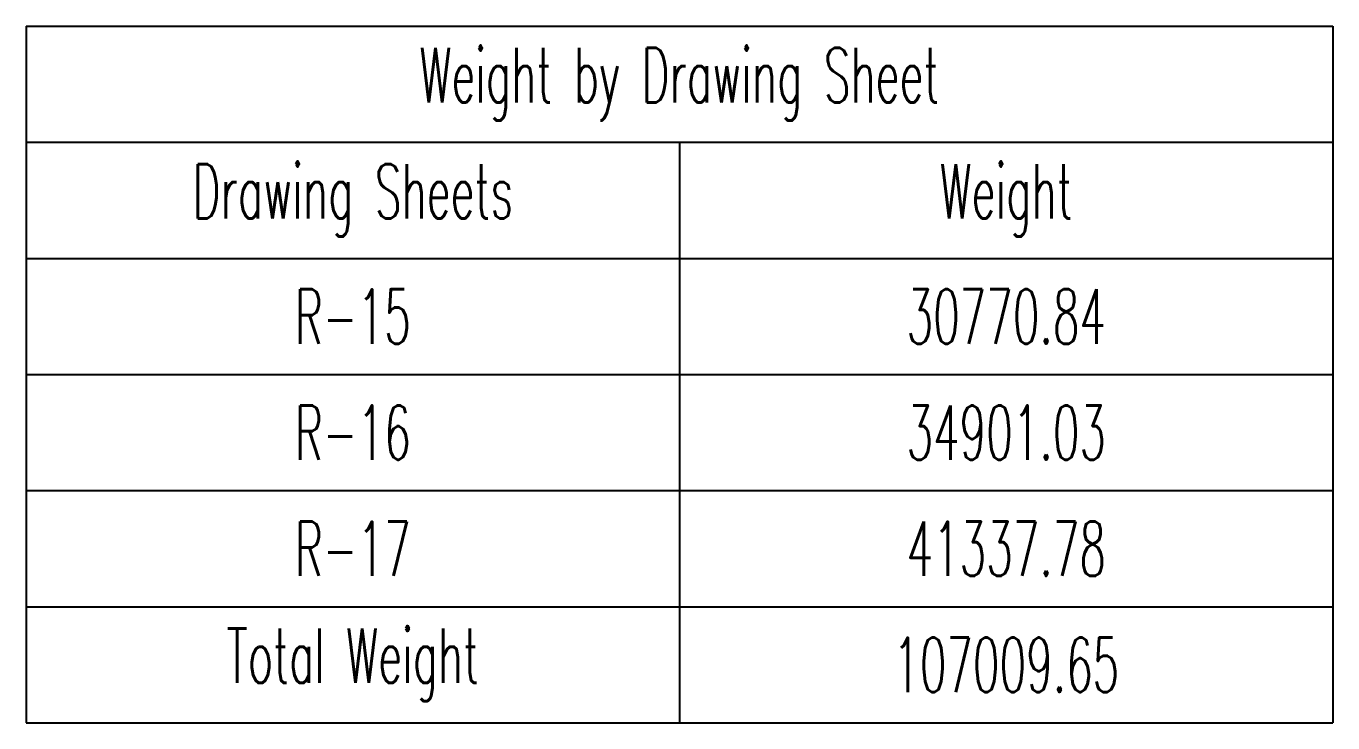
# Model space of a CAD drawing. Header units: inches. Extents: x -3675 to 26577, y -2273 to 5046.
# Drawn here: x 13225.4 to 13361.5, y -127.3 to -54.7 of the extents above; entities that cross this region are included whole.
import ezdxf

# ---------------------------------------------------------------- set-up
doc = ezdxf.new("R2010")
doc.units = ezdxf.units.IN
doc.header["$MEASUREMENT"] = 0
doc.layers.get('0').update_dxf_attribs({"linetype": 'CONTINUOUS'})
doc.layers.add('BARLIST', color=7, linetype='CONTINUOUS')
doc.styles.add('ROMANS', font='romans.shx', dxfattribs={"width": 0.57})

# ---------------------------------------------------------------- blocks, each defined once
blk = doc.blocks.new('*T1191')
at = {"layer": 'BARLIST', "color": 0, "linetype": 'ByBlock', "lineweight": -2, "transparency": 16777216}
for p, q in [((0, 0), (136.06, 0)), ((0, 0), (0, -72.57)), ((136.06, 0), (136.06, -72.57)), ((0, -12.09), (136.06, -12.09)), ((68.03, -12.09), (68.03, -72.57)), ((0, -24.19), (136.06, -24.19)), ((0, -36.28), (136.06, -36.28)), ((0, -48.38), (136.06, -48.38)), ((0, -60.47), (136.06, -60.47)), ((0, -72.57), (136.06, -72.57))]:
    blk.add_line(p, q, dxfattribs=at)
at = {"layer": 'BARLIST', "color": 0, "transparency": 16777216, "attachment_point": 5, "style": 'ROMANS'}
for s, insert, char_height, width in [('Weight by Drawing Sheet', (68.03, -6.05), 5.6693, 131.5276), ('Drawing Sheets', (34.02, -18.14), 5.6693, 63.4961), ('Weight ', (102.05, -18.14), 5.669, 63.4961), ('R-15', (34.02, -30.24), 5.669, 63.4961), ('30770.84', (102.05, -30.24), 5.669, 63.4961), ('R-16', (34.02, -42.33), 5.669, 63.4961), ('34901.03', (102.05, -42.33), 5.669, 63.4961), ('R-17', (34.02, -54.43), 5.669, 63.4961), ('41337.78', (102.05, -54.43), 5.669, 63.4961), ('Total Weight', (34.02, -66.52), 5.6693, 63.4961), ('107009.65', (102.05, -66.52), 5.669, 63.4961)]:
    blk.add_mtext(s, dxfattribs=dict(at, insert=insert, char_height=char_height, width=width))

msp = doc.modelspace()

# ---------------------------------------------------------------- block references
msp.add_blockref('*T1191', (13225.41936, -54.71094))

doc.saveas('drawing.dxf')
